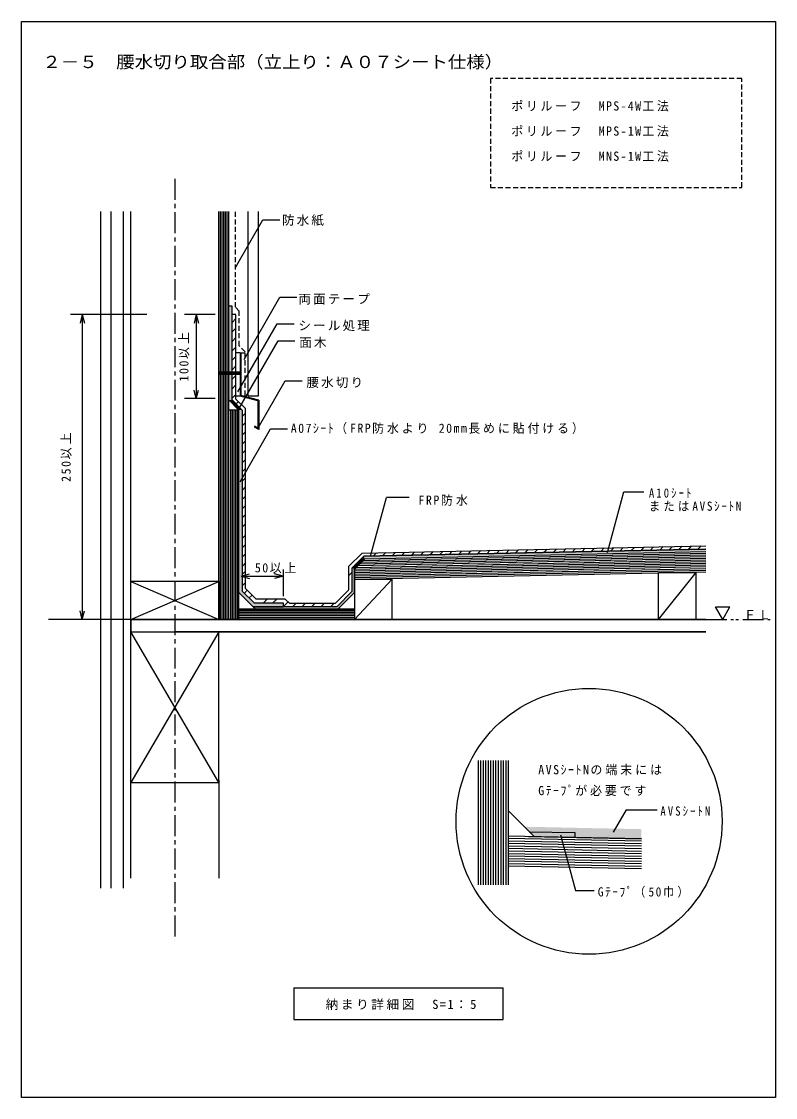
# Model space of a CAD drawing. Units: millimetres, scale not verified, with parts at other scales. Extents: x -462 to 438, y -649 to 636.
import ezdxf
from ezdxf.enums import TextEntityAlignment as Align

# ---------------------------------------------------------------- set-up
doc = ezdxf.new("R2010")
doc.units = ezdxf.units.MM
doc.header["$LTSCALE"] = 5
for name, pattern in [('CHAIN1', [8, 5, -1, 1, -1]), ('DASHED1', [1.8, 1.2, -0.6]), ('DOUBLE_CHAIN1', [8.8, 5, -1, 0.6, -0.6, 0.6, -1])]:
    doc.linetypes.add(name, pattern=pattern)
for name, color, linetype in [('0-0_境界寸法', 7, 'Continuous'), ('A-0', 4, 'Continuous'), ('A-9', 7, 'Continuous'), ('F-0', 2, 'Continuous')]:
    doc.layers.add(name, color=color, linetype=linetype)
doc.styles.add('ＭＳ ゴシック', font='')
doc.styles.get('ＭＳ ゴシック').set_extended_font_data('MS Gothic')

msp = doc.modelspace()

# ---------------------------------------------------------------- linework, layer by layer
at = {"layer": '0-0_境界寸法'}
for p, q in [((374.639, -77.813), (365.979, -62.812)), ((365.979, -62.812), (383.299, -62.812)), ((374.639, -77.813), (383.299, -62.812))]:
    msp.add_line(p, q, dxfattribs=at)
at = {"layer": '0-0_境界寸法', "linetype": 'DOUBLE_CHAIN1'}
msp.add_line((354.478, -77.813), (432.35, -77.813), dxfattribs=at)
at = {"layer": '0-0_境界寸法', "color": 2}
for q in [(-137.371, -555.588), (112.629, -518.088)]:
    msp.add_line((-137.371, -518.088), q, dxfattribs=at)
msp.add_lwpolyline([(-137.371, -555.588), (112.629, -555.588), (112.629, -518.088)], dxfattribs=at)
at = {"layer": 'A-0', "linetype": 'CHAIN1'}
msp.add_line((-279.426, 448.357), (-279.426, -461.812), dxfattribs=at)
at = {"layer": 'A-0', "color": 7}
for p, q in [((-367.926, 409.119), (-367.926, -398.819)), ((-355.926, 409.119), (-355.926, -398.819)), ((-340.926, 409.119), (-340.926, -398.819)), ((-191.661, 189.212), (-191.661, 409.119)), ((354.417, 6.11), (-53.944, -2.553)), ((-52.677, -5.528), (354.478, 3.11)), ((-53.944, -2.553), (-67.926, -16.535)), ((-64.926, -17.778), (-52.677, -5.528)), ((-67.926, -16.535), (-67.926, -32.57)), ((-64.926, -17.778), (-64.926, -77.813)), ((-64.926, -33.813), (-64.926, -17.778)), ((297.913, -77.813), (297.913, -22.037)), ((297.913, -22.037), (342.913, -22.037)), ((342.913, -77.813), (342.913, -22.037)), ((-64.926, -29.78), (-19.926, -29.78)), ((-19.926, -77.813), (-19.926, -29.78)), ((-84.926, -65.812), (-64.926, -45.813)), ((-84.926, -65.812), (-64.926, -45.813)), ((-182.926, -65.812), (-84.926, -65.812)), ((354.336, -77.813), (-279.426, -77.813)), ((354.336, -92.812), (-279.426, -92.812)), ((142.792, -337.147), (277.524, -339.871))]:
    msp.add_line(p, q, dxfattribs=at)
at = {"layer": 'A-0'}
for p, q in [((-331.926, -32.812), (-331.926, 409.119)), ((-226.926, -77.813), (-226.926, 409.119)), ((-224.926, -77.813), (-224.926, 409.119)), ((-222.926, -77.813), (-222.926, 409.119)), ((-220.925, -77.813), (-220.925, 409.119)), ((-218.925, -77.813), (-218.925, 409.119)), ((-216.925, -77.813), (-216.925, 409.119)), ((-207.086, 342.368), (-174.194, 399.338)), ((-174.194, 399.338), (-154.144, 399.338)), ((-196.629, 232.636), (-153.829, 306.767)), ((-153.829, 306.767), (-133.779, 306.767)), ((-312.791, 286.083), (-403.963, 286.083)), ((-389.856, 286.083), (-392.536, 276.083)), ((-389.856, 286.083), (-387.177, 276.083)), ((-389.856, 286.083), (-389.856, -77.813)), ((-231.322, 286.083), (-268.014, 286.083)), ((-253.742, 286.083), (-256.421, 276.083)), ((-253.742, 286.083), (-251.062, 276.083)), ((-253.742, 286.083), (-253.742, 186.083)), ((-210.926, 276.81), (-206.397, 281.339)), ((-210.926, 265.496), (-206.397, 270.024)), ((-204.016, 193.77), (-157.093, 275.041)), ((-157.093, 275.041), (-137.043, 275.041)), ((-210.926, 254.183), (-206.397, 258.711)), ((-210.926, 242.869), (-206.397, 247.397)), ((-203.306, 172.951), (-156.093, 254.725)), ((-156.093, 254.725), (-136.043, 254.725)), ((-210.926, 231.556), (-206.397, 236.083)), ((-201.397, 240.289), (-206.397, 240.289)), ((-200.397, 240.289), (-195.397, 240.289)), ((-210.926, 220.241), (-206.397, 224.769)), ((-201.397, 217.515), (-226.926, 217.515)), ((-201.397, 216.916), (-226.926, 216.916)), ((-201.397, 216.315), (-226.926, 216.315)), ((-201.397, 215.715), (-226.926, 215.715)), ((-201.397, 215.116), (-226.926, 215.116)), ((-201.397, 214.515), (-226.926, 214.515)), ((-210.926, 208.928), (-206.397, 213.455)), ((-179.926, 151.081), (-147.579, 207.106)), ((-147.579, 207.106), (-127.529, 207.106)), ((-253.742, 186.083), (-256.421, 196.083)), ((-253.742, 186.083), (-251.062, 196.083)), ((-210.926, 197.614), (-206.397, 202.142)), ((-231.322, 186.083), (-268.014, 186.083)), ((-210.926, 186.3), (-206.397, 190.828)), ((-201.397, 188.751), (-206.397, 188.751)), ((-206.325, 179.587), (-203.496, 182.415)), ((-212.926, 172.187), (-212.926, -77.813)), ((-210.926, 172.187), (-210.926, -77.813)), ((-208.926, 172.187), (-208.926, -77.813)), ((-206.925, 172.187), (-206.925, -77.813)), ((-204.925, 172.187), (-204.925, -77.813)), ((-198.926, 164.257), (-194.926, 168.257)), ((-198.926, 153.257), (-194.926, 157.257)), ((-201.569, 86.493), (-164.988, 149.852)), ((-198.926, 142.257), (-194.926, 146.257)), ((-164.988, 149.852), (-144.938, 149.852)), ((-198.926, 131.257), (-194.926, 135.257)), ((-198.926, 120.257), (-194.926, 124.257)), ((-198.926, 109.257), (-194.926, 113.257)), ((-198.926, 98.257), (-194.926, 102.257)), ((-198.926, 87.257), (-194.926, 91.257)), ((-198.926, 76.257), (-194.926, 80.257)), ((-198.926, 65.257), (-194.926, 69.257)), ((-45.6, -2.412), (-26.837, 67.615)), ((0.273, 67.615), (-26.837, 67.615)), ((237.114, 1.994), (256.582, 74.648)), ((256.582, 74.648), (280.608, 74.648)), ((-198.926, 54.257), (-194.926, 58.257)), ((-198.926, 43.257), (-194.926, 47.257)), ((-202.928, 26.498), (-202.925, 26.5)), ((-198.926, 32.257), (-194.926, 36.257)), ((-198.926, 32.257), (-194.926, 36.257)), ((-198.926, 18.544), (-194.926, 22.544)), ((-198.926, 7.544), (-194.926, 11.544)), ((-198.926, -3.456), (-194.926, 0.544)), ((-54.718, -7.57), (354.478, 1.11)), ((-42.632, -2.336), (-38.71, 1.74)), ((-31.321, -2.119), (-27.399, 1.957)), ((-20.009, -1.902), (-16.087, 2.174)), ((-8.698, -1.685), (-4.775, 2.392)), ((2.614, -1.467), (6.537, 2.609)), ((2.614, -1.467), (6.537, 2.609)), ((13.925, -1.25), (17.848, 2.826)), ((13.925, -1.25), (17.848, 2.826)), ((25.237, -1.033), (29.16, 3.043)), ((25.237, -1.033), (29.16, 3.043)), ((36.549, -0.816), (40.471, 3.26)), ((36.549, -0.816), (40.471, 3.26)), ((47.861, -0.599), (51.783, 3.477)), ((47.861, -0.599), (51.783, 3.477)), ((59.172, -0.382), (63.094, 3.694)), ((70.484, -0.164), (74.406, 3.912)), ((81.795, 0.359), (85.718, 4.434)), ((93.107, 0.576), (97.029, 4.651)), ((104.418, 0.793), (108.341, 4.869)), ((104.418, 0.793), (108.341, 4.869)), ((115.73, 1.01), (119.653, 5.086)), ((127.042, 1.227), (130.964, 5.303)), ((138.353, 1.444), (142.276, 5.521)), ((149.665, 1.662), (153.588, 5.738)), ((160.977, 1.879), (164.899, 5.955)), ((172.288, 2.096), (176.211, 6.172)), ((183.6, 2.313), (187.522, 6.389)), ((194.912, 2.53), (198.834, 6.606)), ((206.438, 2.97), (210.369, 7.055)), ((217.772, 3.211), (221.703, 7.296)), ((229.405, 3.458), (233.336, 7.542)), ((240.739, 3.698), (244.67, 7.782)), ((252.073, 3.938), (256.004, 8.023)), ((265.494, 4.223), (269.166, 8.039)), ((276.828, 4.464), (280.759, 8.548)), ((287.867, 4.397), (292.092, 8.789)), ((299.496, 4.944), (303.426, 9.029)), ((310.83, 5.185), (314.76, 9.269)), ((322.164, 5.425), (326.095, 9.51)), ((333.498, 5.666), (337.429, 9.75)), ((344.832, 5.906), (348.763, 9.99)), ((-198.356, -13.887), (-194.926, -10.456)), ((-64.926, -19.778), (354.478, -10.892)), ((-62.884, -15.736), (354.478, -6.891)), ((-60.843, -13.695), (354.478, -4.891)), ((-58.801, -11.653), (354.478, -2.891)), ((-56.76, -9.611), (354.478, -0.89)), ((-200.226, -26.194), (-190.226, -23.514)), ((-198.902, -24.312), (-194.902, -20.312)), ((-150.226, -26.194), (-160.226, -23.514)), ((-150.226, -18.127), (-150.226, -50.127)), ((-71.772, -25.468), (-67.85, -21.392)), ((-64.926, -21.778), (354.478, -12.892)), ((-64.926, -23.779), (354.478, -14.893)), ((-64.926, -25.779), (354.478, -16.893)), ((-64.926, -27.779), (354.478, -18.894)), ((297.913, -77.813), (342.913, -22.037)), ((-331.926, -77.813), (-226.926, -32.812)), ((-331.926, -77.813), (-331.926, -32.812)), ((-226.926, -32.812), (-331.926, -32.812)), ((-331.926, -32.812), (-226.926, -77.813)), ((-226.926, -32.812), (-226.926, -77.813)), ((-200.226, -26.194), (-190.226, -28.873)), ((-200.226, -26.194), (-150.226, -26.194)), ((-198.926, -37.908), (-194.926, -33.908)), ((-150.226, -26.194), (-160.226, -28.873)), ((-19.926, -29.78), (-64.926, -77.813)), ((-196.337, -46.633), (-192.857, -43.153)), ((-190.68, -52.289), (-187.2, -48.81)), ((-173.543, -58.113), (-169.044, -53.613)), ((-162.23, -58.113), (-157.731, -53.613)), ((-150.226, -62.812), (-144.236, -56.823)), ((-138.912, -62.812), (-134.912, -58.812)), ((-127.598, -62.812), (-123.598, -58.812)), ((-116.285, -62.812), (-112.285, -58.812)), ((-104.971, -62.812), (-100.971, -58.812)), ((-93.657, -62.812), (-89.658, -58.812)), ((-389.856, -77.813), (-392.536, -67.812)), ((-389.856, -77.813), (-387.177, -67.812)), ((-64.926, -67.812), (-202.926, -67.812)), ((-64.926, -69.812), (-202.926, -69.812)), ((-64.926, -71.812), (-202.926, -71.812)), ((-64.926, -73.813), (-202.926, -73.813)), ((-64.926, -75.813), (-202.926, -75.813)), ((-279.426, -77.813), (-430.243, -77.813)), ((-380.211, -77.813), (-387.358, -77.813)), ((-331.926, -101.813), (-331.926, -77.813)), ((-226.926, -92.812), (-331.926, -272.812)), ((-226.926, -272.812), (-331.926, -92.812)), ((354.336, -92.812), (-279.426, -92.812)), ((85.596, -246.438), (85.596, -394.756)), ((88.597, -246.438), (88.597, -394.756)), ((91.597, -246.438), (91.597, -394.756)), ((94.596, -246.438), (94.596, -394.756)), ((97.597, -246.438), (97.597, -394.756)), ((103.596, -246.438), (103.596, -394.756)), ((106.596, -246.438), (106.596, -394.756)), ((109.597, -246.438), (109.597, -394.756)), ((112.597, -246.438), (112.597, -394.756)), ((115.596, -246.438), (115.596, -394.756)), ((-331.926, -386.819), (-331.926, -269.813)), ((-226.926, -269.813), (-226.926, -386.819)), ((259.379, -305.247), (243.854, -332.138)), ((259.379, -305.247), (296.483, -305.247)), ((277.524, -342.871), (118.597, -339.658)), ((277.524, -345.871), (118.597, -342.659)), ((277.524, -348.872), (118.597, -345.659)), ((277.524, -351.872), (118.597, -348.659)), ((277.524, -354.873), (118.597, -351.66)), ((277.524, -360.874), (118.597, -357.661)), ((277.524, -363.874), (118.597, -360.661)), ((277.524, -366.875), (118.597, -363.662)), ((277.524, -369.875), (118.597, -366.663)), ((277.524, -372.876), (118.597, -369.664))]:
    msp.add_line(p, q, dxfattribs=at)
at = {"layer": 'A-0', "color": 3}
for p, q in [((-214.926, -77.813), (-214.926, 409.119)), ((-201.397, 240.289), (-200.397, 240.289)), ((-201.397, 240.289), (-201.397, 188.751)), ((-200.397, 240.289), (-200.397, 189.518)), ((-180.253, 183.086), (-201.397, 188.751)), ((-179.254, 183.853), (-200.397, 189.518)), ((-180.253, 183.086), (-180.253, 150.586)), ((-179.254, 183.853), (-179.254, 148.853)), ((-202.925, 172.187), (-214.926, 172.187)), ((-202.925, -77.813), (-202.925, 172.187)), ((-179.254, 148.853), (-184.465, 151.862)), ((-180.253, 150.586), (-184.197, 152.862)), ((-53.944, -2.553), (354.417, 6.11)), ((-67.926, -16.535), (-53.944, -2.553)), ((-64.926, -17.778), (-52.677, -5.528)), ((-64.926, -17.778), (354.478, -8.891)), ((-67.926, -16.535), (-67.926, -44.57)), ((-64.926, -29.78), (354.478, -20.894)), ((-86.168, -62.812), (-67.926, -44.57)), ((-86.168, -62.812), (-185.926, -62.812)), ((-202.926, -65.812), (-64.926, -65.812)), ((-64.926, -65.812), (-202.926, -65.812)), ((-331.926, -92.812), (-226.926, -92.812)), ((-331.926, -272.812), (-331.926, -92.812)), ((-226.926, -272.812), (-226.926, -92.812)), ((82.596, -246.438), (82.596, -394.756)), ((100.597, -246.438), (100.597, -394.756)), ((118.597, -246.438), (118.597, -394.756)), ((-331.926, -272.812), (-226.926, -272.812)), ((149.471, -337.282), (118.792, -306.602)), ((143.583, -331.394), (198.161, -332.514)), ((198.161, -331.758), (198.166, -331.758)), ((198.161, -332.514), (198.161, -338.266)), ((277.524, -339.871), (118.597, -336.658)), ((237.845, -335.814), (237.842, -335.814)), ((277.524, -357.873), (118.597, -354.66)), ((277.524, -375.877), (118.597, -372.664))]:
    msp.add_line(p, q, dxfattribs=at)
at = {"layer": 'A-0', "color": 2}
for p, q in [((-206.397, 286.083), (-210.926, 286.083)), ((-206.397, 185.316), (-206.397, 286.083)), ((-202.925, 172.187), (-214.926, 184.188)), ((-210.926, 184.188), (-198.926, 172.187)), ((-206.397, 185.316), (-194.926, 173.844)), ((-198.926, 172.187), (-198.926, -44.044)), ((-194.926, -5.858), (-194.926, 173.844)), ((-71.926, -14.878), (-55.635, 1.414)), ((-55.635, 1.414), (354.336, 10.109)), ((-194.926, -41.084), (-194.926, -4.382)), ((-71.926, -14.878), (-71.926, -42.913)), ((-202.925, -45.813), (-182.926, -65.812)), ((-198.926, -44.044), (-184.857, -58.113)), ((-182.398, -53.613), (-194.926, -41.084)), ((-87.825, -58.812), (-71.926, -42.913)), ((-184.857, -58.113), (-150.226, -58.113)), ((-147.725, -53.613), (-182.398, -53.613)), ((-150.226, -58.113), (-150.226, -62.812)), ((-147.725, -53.613), (-142.075, -58.812)), ((-87.825, -58.812), (-142.075, -58.812))]:
    msp.add_line(p, q, dxfattribs=at)
at = {"layer": 'A-0', "color": 3, "linetype": 'DASHED1'}
for p, q in [((-202.397, 248.799), (-202.397, 290.338)), ((-195.397, 241.799), (-202.397, 248.799)), ((-195.397, 189.543), (-195.397, 241.799))]:
    msp.add_line(p, q, dxfattribs=at)
for points in [[(-202.397, 290.338), (-206.926, 294.867), (-206.926, 409.119)], [(-201.397, 240.289), (-200.397, 240.289), (-195.397, 240.289)]]:
    msp.add_lwpolyline(points, dxfattribs=at)
at = {"layer": 'A-0', "color": 7}
for points in [[(-191.661, 189.212), (-179.661, 189.212), (-179.661, 409.119)], [(-67.926, -44.57), (-86.168, -62.812), (-182.926, -62.812)]]:
    msp.add_lwpolyline(points, dxfattribs=at)
at = {"layer": 'A-0', "color": 2}
msp.add_lwpolyline([(-210.926, 184.188), (-210.926, 296.083), (-214.926, 296.083)], dxfattribs=at)
at = {"layer": 'A-0'}
for points in [[(-185.926, -62.812), (-150.226, -62.812), (-144.236, -56.823)], [(180.941, -335.336), (198.748, -401.793), (221.071, -401.793)]]:
    msp.add_lwpolyline(points, dxfattribs=at)
at = {"layer": 'A-0', "color": 7}
msp.add_circle((215.109, -319.04), 158.804, dxfattribs=at)
at = {"layer": 'A-0', "color": 9}
for points in [[(-214.925, 184.188), (-210.926, 184.188), (-214.926, 296.083), (-210.926, 296.083)], [(-202.925, 172.187), (-198.926, 172.187), (-214.925, 184.188), (-210.926, 184.188)], [(-202.925, -45.813), (-198.926, -44.044), (-202.925, 172.187), (-198.926, 172.187)], [(-185.926, -62.812), (-198.926, -44.044), (-202.925, -45.813)], [(-185.926, -62.812), (-184.857, -58.113), (-198.926, -44.044)], [(-185.926, -62.812), (-150.226, -62.812), (-150.226, -58.113)], [(-185.926, -62.812), (-150.226, -58.113), (-184.857, -58.113)]]:
    msp.add_solid(points, dxfattribs=at)
at = {"layer": 'A-0', "color": 7}
for points in [[(137.685, -325.496), (143.583, -331.394), (198.161, -332.514)], [(198.161, -332.514), (277.628, -328.416), (137.685, -325.496)], [(198.161, -332.514), (277.524, -339.871), (277.628, -328.416)], [(198.161, -332.514), (198.161, -338.266), (277.524, -339.871)]]:
    msp.add_solid(points, dxfattribs=at)
at = {"layer": 'A-0', "color": 254}
msp.add_solid([(143.583, -331.394), (149.471, -337.282), (198.161, -332.514), (198.161, -338.266)], dxfattribs=at)
at = {"layer": 'A-9'}
for p, q in [((-67.926, -32.57), (-67.926, -44.57)), ((-64.926, -45.813), (-64.926, -33.813))]:
    msp.add_line(p, q, dxfattribs=at)
at = {"layer": 'A-9', "color": 3}
for q in [(354.336, -77.813), (-331.926, -92.812)]:
    msp.add_line((-331.926, -77.813), q, dxfattribs=at)
at = {"layer": 'A-9', "color": 4}
msp.add_line((-331.926, -101.813), (-331.926, -77.813), dxfattribs=at)
at = {"layer": 'A-9', "linetype": 'DASHED1'}
msp.add_lwpolyline([(97.324, 438.103), (397.324, 438.103), (397.324, 568.103), (97.324, 568.103)], close=True, dxfattribs=at)
at = {"layer": 'A-9', "color": 3}
msp.add_lwpolyline([(-331.926, -77.813), (-331.926, -92.812), (354.336, -92.812)], dxfattribs=at)
at = {"layer": 'A-9'}
for points in [[(354.336, 3.107), (354.336, 6.108), (-53.944, -2.553)], [(-52.677, -5.528), (354.336, 3.107), (-53.944, -2.553)], [(-52.677, -5.528), (-53.944, -2.553), (-67.926, -16.535)], [(-64.926, -17.778), (-52.677, -5.528), (-67.926, -16.535)], [(-64.926, -17.778), (-67.926, -16.535), (-67.926, -44.57)], [(-67.926, -44.57), (-64.926, -45.813), (-64.926, -17.778)], [(-67.926, -44.57), (-86.168, -62.812), (-64.926, -45.813)], [(-86.168, -62.812), (-84.926, -65.812), (-64.926, -45.813)], [(-185.926, -62.812), (-182.926, -65.812), (-84.926, -65.812)], [(-86.168, -62.812), (-185.926, -62.812), (-84.926, -65.812)]]:
    msp.add_solid(points, dxfattribs=at)
at = {"layer": 'F-0'}
msp.add_lwpolyline([(-462.371, -648.842), (-462.371, 636.158), (437.629, 636.158), (437.629, -648.842)], close=True, dxfattribs=at)

# ---------------------------------------------------------------- texts
at = {"layer": '0-0_境界寸法', "style": 'ＭＳ ゴシック', "width": 1.1}
msp.add_text('２－５\u3000腰水切り取合部（立上り：Ａ０７シート仕様）', height=14.66, dxfattribs=at).set_placement((-437.371, 576.158), align=Align.BOTTOM_LEFT)
at = {"layer": '0-0_境界寸法', "char_height": 11, "attachment_point": 7, "style": 'ＭＳ ゴシック'}
for s, insert in [('\\T1.17;ＦＬ', (399.638, -77.813)), ('\\T1.21;納まり詳細図\u3000S=1：5', (-99.246, -544.338))]:
    msp.add_mtext(s, dxfattribs=dict(at, insert=insert))
at = {"layer": 'A-0', "color": 7, "char_height": 11, "attachment_point": 7, "style": 'ＭＳ ゴシック'}
for s, insert in [('\\T1.17;防水紙', (-151.483, 391.966)), ('\\T1.17;両面テープ', (-131.839, 298.125)), ('\\T1.17;シール処理', (-131.839, 266.399)), ('\\T1.17;面木', (-130.839, 246.083)), ('\\T1.17;腰水切り', (-122.325, 198.464)), ('\\T1.24;\\W0.95;A07ｼｰﾄ（FRP防水より\\~20mm長めに貼付ける）', (-140.941, 143.523)), ('\\T1.39;\\W0.85;A10ｼｰﾄ', (286.571, 67.149)), ('\\T1.26;\\W0.95;FRP防水', (11.357, 57.833)), ('\\T1.24;\\W0.95;50以上', (-183.807, -22.971)), ('\\T1.25;\\W0.95;AVSｼｰﾄNの端末には', (154.434, -264.025)), ('\\T1.24;\\W0.95;Gﾃｰﾌﾟが必要です', (154.434, -289.025)), ('\\T1.39;\\W0.85;AVSｼｰﾄN', (300.276, -312.694)), ('\\T1.28;\\W0.9;Gﾃｰﾌﾟ（50巾）', (225.576, -410.206))]:
    msp.add_mtext(s, dxfattribs=dict(at, insert=insert))
at = {"layer": 'A-0', "color": 7, "char_height": 11, "attachment_point": 7, "rotation": 90, "style": 'ＭＳ ゴシック'}
for s, insert in [('\\T1.26;\\W0.95;100以上', (-261.855, 206.214)), ('\\T1.26;\\W0.95;250以上', (-402.476, 86.325))]:
    msp.add_mtext(s, dxfattribs=dict(at, insert=insert))
at = {"layer": 'A-9', "char_height": 11, "attachment_point": 7, "style": 'ＭＳ ゴシック'}
for s, insert in [('\\T1.22;\\W0.95;ポリルーフ\u3000MPS-4W工法', (122.321, 528.584)), ('\\T1.22;\\W0.95;ポリルーフ\u3000MPS-1W工法', (122.321, 498.584)), ('\\T1.22;\\W0.95;ポリルーフ\u3000MNS-1W工法', (122.321, 468.584)), ('\\T1.28;\\W0.9;またはAVSｼｰﾄN', (286.571, 51.192))]:
    msp.add_mtext(s, dxfattribs=dict(at, insert=insert))

doc.saveas('drawing.dxf')
